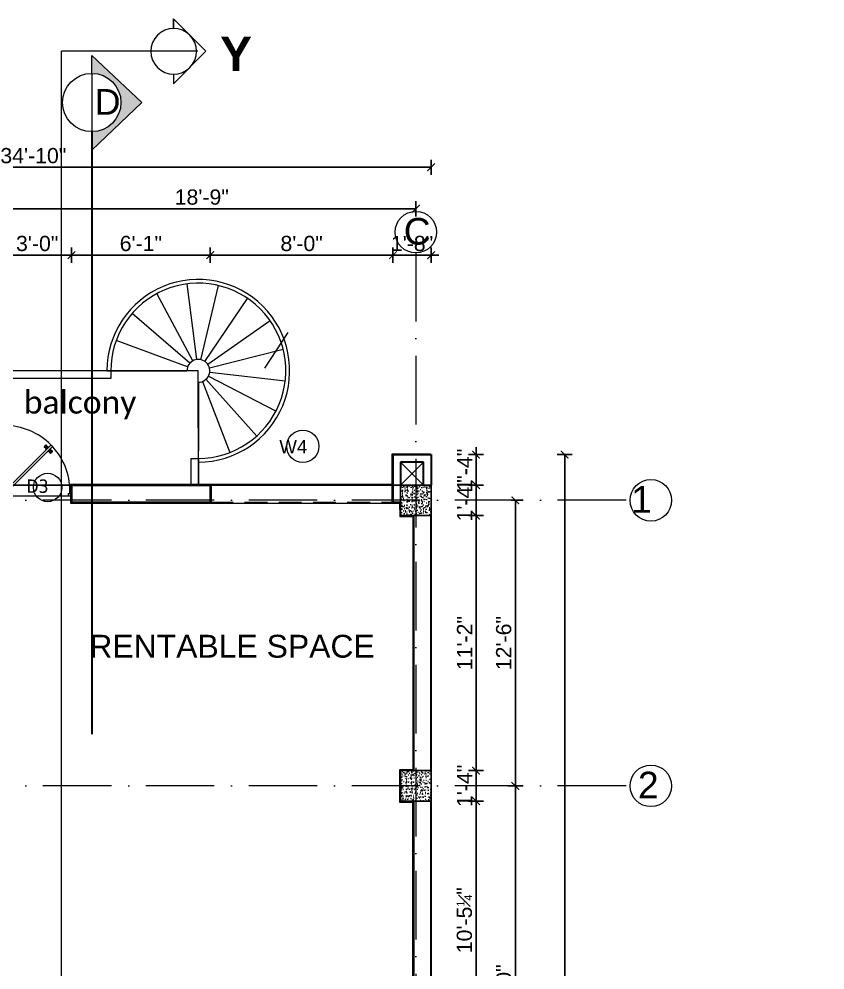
# Model space of a CAD drawing. Header units: inches. Extents: x 10755 to 33653, y -10992 to 10708.
# Drawn here: x 14021 to 14444.4, y 6971.1 to 7470.6 of the extents above; entities that cross this region are included whole.
import ezdxf

# ---------------------------------------------------------------- set-up
doc = ezdxf.new("R2010")
doc.units = ezdxf.units.IN
doc.header["$MEASUREMENT"] = 0
doc.linetypes.add('ACAD_ISO10W100', pattern=[18, 12, -3, 0, -3])
doc.linetypes.add('HIDDEN', pattern=[0.375, 0.25, -0.125])
for name, color, linetype, lineweight in [('A-ANNO-SYMB', 6, 'Continuous', 9), ('centerline', 9, 'ACAD_ISO10W100', 5), ('col', 1, 'Continuous', 30), ('dim', 6, 'Continuous', 13), ('dimension center - 8', 134, 'Continuous', 13), ('dimension element- 8', 5, 'Continuous', 13), ('dimension inter - 8', 6, 'Continuous', 13), ('dimension overall - 8', 185, 'Continuous', 13), ('Dimention', 4, 'Continuous', 15), ('DIMINSION', 5, 'Continuous', 15), ('hatch', 33, 'Continuous', 5), ('hatch 2', 8, 'Continuous', 13), ('hatch- rcc', 252, 'Continuous', 5), ('PLASTER', 50, 'Continuous', 9), ('PUERTAS', 7, 'Continuous', 0), ('railing', 33, 'Continuous', 15), ('rs', 102, 'Continuous', 15), ('Section line-1-8', 172, 'Continuous', 35), ('SECTION LINE1', 6, 'Continuous', 18), ('Section text-1-8', 6, 'Continuous', 18), ('sill line', 21, 'Continuous', 20), ('STAIRCASE', 143, 'Continuous', 15), ('title text 1', 113, 'Continuous', 25), ('wall', 1, 'Continuous', 35)]:
    doc.layers.add(name, color=color, linetype=linetype, lineweight=lineweight)
doc.layers.add('T-TEXT', color=230, linetype='Continuous')
doc.layers.get('dimension inter - 8').off()
doc.layers.get('DIMINSION').off()
doc.styles.add('arial', font='arial.ttf')
doc.styles.add('Prajwal', font='stylu.ttf', dxfattribs={"height": 9})
doc.styles.get("Standard").update_dxf_attribs({"font": 'arial.ttf'})
doc.styles.add('suren', font='times.ttf', dxfattribs={"height": 4})
doc.dimstyles.new('S8', dxfattribs={"dimscale": 8, "dimtxt": 1, "dimasz": 0.5, "dimexe": 0.5, "dimexo": 0.5, "dimgap": 0.25, "dimtad": 1, "dimzin": 3, "dimdsep": 46, "dimlunit": 4, "dimtxsty": 'Standard', "dimblk": 'ARCHTICK', "dimcen": 0, "dimclrd": 256, "dimclre": 256, "dimclrt": 6, "dimadec": 0, "dimazin": 0, "dimtfac": 0.5, "dimtix": 1, "dimtmove": 1, "dimatfit": 3, "dimfxl": 0.5, "dimfxlon": 1, "dimfrac": 1, "dimtolj": 1, "dimtzin": 0, "dimarcsym": 1})

# ---------------------------------------------------------------- blocks, each defined once
blk = doc.blocks.new('EWEWRTT')
at = {"layer": 'centerline', "ltscale": 3}
for p, q in [((176719.8, -3623.43), (176719.8, -4988.85)), ((176830.31, -3753.4), (176184.96, -3753.4)), ((176830.31, -3903.4), (176184.95, -3903.4))]:
    blk.add_line(p, q, dxfattribs=at)
at = {"layer": 'centerline', "linetype": 'Continuous'}
for centre in [(176719.8, -3612.52), (176843.28, -3753.4), (176843.28, -3903.4)]:
    blk.add_circle(centre, 10.91, dxfattribs=at)
at = {"layer": 'T-TEXT', "ltscale": 100, "char_height": 14, "width": 12.944, "style": 'suren'}
for s, insert, attachment_point in [('{\\fArial|b0|i0|c0|p34;C}', (176713.44, -3605.08), 1), ('{\\fArial|b0|i0|c0|p34;1}', (176843.84, -3745.96), 3), ('{\\fArial|b0|i0|c0|p34;2}', (176847.37, -3895.96), 3)]:
    blk.add_mtext(s, dxfattribs=dict(at, insert=insert, attachment_point=attachment_point))
blk = doc.blocks.new('Section - Section Head - Filled_1-22785-GROUND FLOOR PLAN')
at = {"layer": 'A-ANNO-SYMB'}
for p, q in [((-0.25, 0.354), (-0.604, 0)), ((-0.25, 0.354), (-0.427, 0.177)), ((-0.25, 0.354), (0.104, 0)), ((-0.604, 0), (-0.5, 0)), ((0, 0), (0.104, 0)), ((-0.5, 0), (-0.604, 0)), ((0, 0), (0.104, 0))]:
    blk.add_line(p, q, dxfattribs=at)
for start, end in [(360, 180), (180, 360)]:
    blk.add_arc((-0.25, 0), 0.25, start, end, dxfattribs=at)
blk = doc.blocks.new('WEQQWQW')
at = {"layer": 'SECTION LINE1', "linetype": 'Continuous', "ltscale": 30}
for p, q in [((177439.74, -3517.55), (177367.99, -3517.55)), ((177367.99, -4560.95), (177367.99, -3517.55)), ((177438.97, -3517.55), (177414.97, -3517.55))]:
    blk.add_line(p, q, dxfattribs=at)
at = {"layer": 'SECTION LINE1', "linetype": 'Continuous', "ltscale": 30, "xscale": 48, "yscale": 48, "zscale": -47.99999999999997, "rotation": 270}
blk.add_blockref('Section - Section Head - Filled_1-22785-GROUND FLOOR PLAN', (177426.97, -3529.55), dxfattribs=at)
at = {"layer": 'title text 1', "insert": (177468.13, -3509.85), "char_height": 18, "width": 3.410605131648481e-13, "attachment_point": 3, "style": 'Prajwal'}
blk.add_mtext('\\pi-24.83;{\\fArial|b1|i0|c0|p34;Y}', dxfattribs=at)
blk = doc.blocks.new('ETERWEWE')
at = {"layer": 'hatch- rcc', "linetype": 'Continuous', "ltscale": 30}
h = blk.add_hatch(dxfattribs=at)
h.set_pattern_fill('AR-CONC', color=256, scale=0.5, style=0)
h.set_pattern_definition([(50, (0, 0), (3.586300913, -0.313760675), [0.375, -4.125]), (355, (0, 0), (-0.69375667, 3.76096067), [0.3, -3.3]), (100.4514445, (0.299, -0.026), (2.89254423, 3.447199955), [0.31870096, -3.50571056]), (46.1842, (0, 1), (5.33620665, -0.8275964), [0.5625, -6.1875]), (96.6356355, (0.4447, 0.931), (4.67330973, 4.870593), [0.47805171, -5.2585688]), (351.184164, (0, 1), (4.67330973, 4.870593), [0.45, -4.95]), (21, (0.5, 0.75), (2.98453526, -2.013094453), [0.375, -4.125]), (326, (0.5, 0.75), (1.21657666, 3.625750225), [0.3, -3.3]), (71.4514447, (0.7487, 0.5822), (4.20111188, 1.612655764), [0.31870095, -3.50571056]), (37.5, (0, 0), (0.060799277, 1.664469269), [0, -3.26, 0, -3.35, 0, -3.3125]), (7.5, (0, 0), (1.315347687, 1.97205856), [0, -1.91, 0, -3.185, 0, -1.2625]), (327.5, (-1.115, 0), (2.669112181, -0.112774359), [0, -1.25, 0, -3.9, 0, -5.175]), (317.5, (-1.615, 0), (2.915930847, 0.50052491), [0, -1.625, 0, -2.59, 0, -3.675])])
h.paths.add_polyline_path([(159423.23, -3794.58), (159439.23, -3794.58), (159439.23, -3778.58), (159423.23, -3778.58)])
at = {"layer": 'col', "linetype": 'Continuous', "ltscale": 30}
blk.add_lwpolyline([(159423.23, -3794.58), (159423.23, -3778.58), (159439.23, -3778.58), (159439.23, -3794.58), (159423.23, -3794.58)], dxfattribs=at)
blk = doc.blocks.new('wewerrr')
at = {"layer": 'DIMINSION', "linetype": 'Continuous'}
for p in [(17288.57, 33.19), (17288.57, 33.19), (17288.57, -116.81), (17288.57, -116.81)]:
    blk.add_blockref('ETERWEWE', p, dxfattribs=at)
blk = doc.blocks.new('wwewrr')
at = {"layer": 'STAIRCASE'}
for p, q in [((177644.27, -3436.61), (177639.11, -3396.95)), ((177646.44, -3436.73), (177655.69, -3397.81)), ((177642.21, -3437.28), (177623.3, -3402.03)), ((177648.42, -3437.6), (177670.88, -3404.5)), ((177640.52, -3438.63), (177610.33, -3412.39)), ((177649.96, -3439.12), (177682.71, -3416.16)), ((177639.42, -3440.49), (177601.87, -3426.68)), ((177650.86, -3441.09), (177689.63, -3431.25)), ((177597.05, -3442.59), (177639.05, -3442.59)), ((177650.38, -3445.32), (177685.9, -3463.7)), ((177651.01, -3443.25), (177690.75, -3447.82)), ((177645.06, -3448.56), (177645.06, -3484.56)), ((177647.2, -3448.16), (177661.57, -3485.49)), ((177649.05, -3447.03), (177675.74, -3476.83))]:
    blk.add_line(p, q, dxfattribs=at)
for radius, end in [(48, 180.0438), (46, 180.0438), (6, 180.3064)]:
    blk.add_arc((177645.05, -3442.56), radius, 270.0188, end, dxfattribs=at)
blk = doc.blocks.new('2ft6in')
at = {"layer": 'PUERTAS', "color": 2}
for p, q in [((0.84, 2.1), (21.02, 22.28)), ((21.71, 21.6), (1.47, 1.37)), ((18.33, 21.76), (18.31, 21.77)), ((21.71, 21.6), (21.02, 22.28)), ((21.18, 18.9), (21.2, 18.89)), ((0, 2), (0, 0)), ((0.6, 2), (0, 2)), ((1.33, 0), (0, 0)), ((0.6, 1.26), (0.6, 2.04)), ((0.67, 1.26), (0.6, 1.26)), ((0.67, 1.26), (0.67, 2.01)), ((0.67, 1), (0.67, 1.26)), ((1.33, 1), (0.67, 1)), ((1.31, 1.53), (0.79, 2.06)), ((1.36, 1.58), (0.81, 2.12)), ((1.36, 1.58), (1.31, 1.53)), ((1.47, 1.37), (1.31, 1.53)), ((1.33, 0), (1.33, 1)), ((28.67, 0), (28.67, 1)), ((28.67, 1), (29.33, 1)), ((28.67, 0), (30, 0)), ((29.33, 1), (29.33, 2)), ((29.33, 2), (30, 2)), ((30, 0), (30, 2))]:
    blk.add_line(p, q, dxfattribs=at)
at = {"layer": 'PUERTAS', "color": 8}
for p, q in [((18.81, 20.78), (18.04, 21.4)), ((18.86, 20.83), (18.08, 21.46)), ((18.95, 20.92), (18.2, 21.58)), ((18.44, 21.9), (18.31, 21.77)), ((19.07, 21.03), (18.34, 21.72)), ((18.44, 21.9), (18.56, 22.02)), ((18.58, 22.01), (18.56, 22.02)), ((19.3, 21.26), (18.61, 22)), ((19.42, 21.38), (18.75, 22.14)), ((19.51, 21.48), (18.88, 22.26)), ((19.55, 21.53), (18.93, 22.3)), ((19.13, 20.8), (19.03, 20.9)), ((19.15, 20.82), (19.05, 20.92)), ((19.19, 20.87), (19.1, 20.96)), ((19.25, 20.93), (19.16, 21.02)), ((19.28, 20.63), (19.32, 20.83)), ((19.4, 21.08), (19.31, 21.17)), ((19.47, 21.15), (19.38, 21.24)), ((19.43, 20.78), (19.4, 20.9)), ((19.51, 21.19), (19.42, 21.28)), ((19.55, 20.91), (19.43, 20.94)), ((19.53, 21.21), (19.44, 21.3)), ((19.7, 21.06), (19.51, 21.01)), ((19.89, 21.24), (19.58, 21.08)), ((20.07, 21.42), (19.64, 21.15)), ((18.91, 20.27), (19.19, 20.69)), ((19.09, 20.44), (19.25, 20.76)), ((19.69, 19.49), (20.12, 19.76)), ((19.87, 19.67), (20.18, 19.83)), ((20.06, 19.85), (20.25, 19.9)), ((20.21, 20), (20.33, 19.97)), ((20.21, 19.38), (20.83, 18.61)), ((20.23, 19.7), (20.32, 19.61)), ((20.25, 19.72), (20.34, 19.63)), ((20.25, 19.43), (20.88, 18.65)), ((20.29, 19.76), (20.38, 19.67)), ((20.33, 20.13), (20.36, 20.01)), ((20.34, 19.53), (21, 18.77)), ((20.36, 19.83), (20.45, 19.74)), ((20.48, 20.28), (20.44, 20.08)), ((20.46, 19.64), (21.14, 18.91)), ((20.5, 19.98), (20.6, 19.89)), ((20.67, 20.47), (20.51, 20.15)), ((20.85, 20.64), (20.57, 20.22)), ((20.57, 20.04), (20.66, 19.95)), ((20.61, 20.09), (20.7, 19.99)), ((20.63, 20.11), (20.72, 20.01)), ((20.69, 19.87), (21.42, 19.19)), ((20.81, 19.99), (21.56, 19.33)), ((20.9, 20.08), (21.68, 19.45)), ((20.95, 20.13), (21.72, 19.51)), ((21.32, 19.01), (21.2, 18.89)), ((21.32, 19.01), (21.44, 19.14)), ((21.43, 19.15), (21.44, 19.14)), ((0, 0), (30, 0))]:
    blk.add_line(p, q, dxfattribs=at)
at = {"layer": 'PUERTAS', "color": 1}
for p, q in [((18.06, 21.44), (18.48, 21.86)), ((18.74, 20.79), (18.06, 21.34)), ((18.08, 21.51), (18.45, 21.88)), ((18.11, 21.49), (18.08, 21.51)), ((18.82, 22.25), (18.45, 21.88)), ((18.9, 22.28), (18.48, 21.86)), ((18.84, 22.23), (18.82, 22.25)), ((18.83, 20.8), (19.18, 21.15)), ((18.92, 20.89), (18.93, 20.88)), ((19.54, 21.59), (18.99, 22.27)), ((19.02, 20.88), (19.24, 21.1)), ((19.12, 20.8), (19.03, 20.89)), ((19.11, 20.79), (19.33, 21.01)), ((19.54, 21.5), (19.18, 21.15)), ((19.45, 21.31), (19.24, 21.1)), ((19.55, 21.22), (19.33, 21.01)), ((19.45, 21.41), (19.45, 21.41)), ((19.54, 21.22), (19.45, 21.31)), ((19.64, 21.23), (19.64, 21.23)), ((19.74, 21.24), (19.73, 21.23)), ((20.12, 21.49), (19.74, 21.24)), ((20.22, 21.48), (20.22, 21.49)), ((18.84, 20.21), (19.1, 20.6)), ((18.85, 20.11), (18.84, 20.12)), ((19.1, 20.7), (19.11, 20.69)), ((19.1, 20.6), (19.1, 20.6)), ((19.53, 19.43), (19.54, 19.42)), ((19.64, 19.42), (20.02, 19.67)), ((20.02, 19.67), (20.03, 19.68)), ((20.12, 19.68), (20.12, 19.68)), ((20.21, 19.69), (20.43, 19.9)), ((20.22, 19.41), (20.57, 19.76)), ((20.22, 19.69), (20.31, 19.6)), ((20.22, 19.32), (20.76, 18.64)), ((20.31, 19.6), (20.52, 19.81)), ((20.31, 19.5), (20.31, 19.5)), ((20.65, 20.12), (20.43, 19.9)), ((20.74, 20.03), (20.52, 19.81)), ((20.93, 20.11), (20.57, 19.76)), ((20.64, 20.11), (20.73, 20.02)), ((20.66, 20.31), (20.65, 20.31)), ((20.65, 20.21), (20.65, 20.22)), ((20.91, 20.7), (20.66, 20.31)), ((20.84, 20.02), (20.83, 20.03)), ((20.86, 18.63), (21.28, 19.05)), ((20.91, 20.8), (20.91, 20.79)), ((20.91, 18.68), (20.94, 18.66)), ((20.94, 18.66), (21.31, 19.03)), ((21.02, 20.12), (21.7, 19.57)), ((21.7, 19.47), (21.28, 19.05)), ((21.67, 19.4), (21.31, 19.03)), ((21.65, 19.42), (21.67, 19.4))]:
    blk.add_line(p, q, dxfattribs=at)
at = {"layer": 'PUERTAS', "color": 2}
for radius in [0.129, 0.0627]:
    blk.add_circle((0.68, 2.14), radius, dxfattribs=at)
at = {"layer": 'PUERTAS', "color": 8}
blk.add_arc((0.68, 2.14), 28.65, 359.7285, 90.0333, dxfattribs=at)
at = {"layer": 'PUERTAS', "color": 1}
for centre, start, end in [((18.94, 22.23), 38.9236, 135), ((18.97, 20.93), 225, 315), ((19.4, 21.36), 315, 45), ((19.49, 21.55), 315, 38.9236), ((19.6, 21.18), 50.2572, 135), ((19.68, 21.28), 230.2572, 315), ((20.17, 21.44), 45, 135), ((18.78, 20.84), 231.0764, 315), ((18.89, 20.16), 135, 225), ((19.16, 20.74), 135, 219.7428), ((19.06, 20.65), 315, 39.7428), ((19.59, 19.47), 225, 315), ((20.07, 19.63), 50.2572, 135), ((20.16, 19.73), 230.2572, 315), ((20.27, 19.36), 135, 218.9236), ((20.35, 19.55), 135, 225), ((20.7, 20.26), 135, 219.7428), ((20.6, 20.17), 315, 39.7428), ((20.78, 19.98), 45, 135), ((20.82, 18.68), 218.9236, 315), ((20.87, 20.75), 315, 45), ((20.98, 20.07), 51.0764, 135), ((21.65, 19.52), 315, 51.0764)]:
    blk.add_arc(centre, 0.0667, start, end, dxfattribs=at)
blk = doc.blocks.new('2')
at = {"layer": 'PLASTER'}
for p, q in [((14216.96, 7216.32), (14216.96, 7242.32)), ((14216.96, 7242.32), (14237.09, 7242.32)), ((14237.09, 7241.82), (14237.09, 7242.32)), ((14048.02, 7226.32), (14121.96, 7226.32)), ((14048.02, 7226.32), (14048.02, 7216.32)), ((14121.96, 7226.32), (14121.96, 7216.32)), ((14048.02, 7216.32), (14121.96, 7216.32)), ((14227.88, 6935.17), (14227.97, 7059.31))]:
    blk.add_line(p, q, dxfattribs=at)
blk.add_lwpolyline([(14216.96, 7216.32), (14220.96, 7216.32), (14220.97, 7209.32), (14227.94, 7209.32), (14227.96, 7076.32), (14220.96, 7076.32), (14220.96, 7059.32), (14227.97, 7059.31)], dxfattribs=at)
blk = doc.blocks.new('_ArchTick')
at = {"color": 0, "const_width": 0.15}
blk.add_lwpolyline([(-0.5, -0.5), (0.5, 0.5)], dxfattribs=at)
blk = doc.blocks.new('*D661')
at = {"layer": 'Defpoints', "color": 0, "transparency": 16777216}
for p in [(14237.47, 7241.82), (14237.47, 7225.82), (14261.08, 7225.82)]:
    blk.add_point(p, dxfattribs=at)
at = {"layer": 'dimension element- 8', "lineweight": -2, "transparency": 16777216}
for p, q in [((14261.08, 7241.82), (14261.08, 7245.82)), ((14257.08, 7241.82), (14265.08, 7241.82)), ((14261.08, 7241.82), (14261.08, 7225.82)), ((14257.08, 7225.82), (14265.08, 7225.82)), ((14261.08, 7225.82), (14261.08, 7221.82))]:
    blk.add_line(p, q, dxfattribs=at)
at = {"layer": 'dimension element- 8', "lineweight": -2, "transparency": 16777216, "xscale": 4, "yscale": 4, "zscale": 4}
for p, rotation in [((14261.08, 7241.82), 270), ((14261.08, 7225.82), 90)]:
    blk.add_blockref('_ArchTick', p, dxfattribs=dict(at, rotation=rotation))
at = {"layer": 'dimension element- 8', "color": 6, "transparency": 16777216, "insert": (14255.07, 7233.82), "char_height": 8, "attachment_point": 5, "rotation": 90}
blk.add_mtext('\\A1;1\'-4"', dxfattribs=at)
blk = doc.blocks.new('*D663')
at = {"layer": 'Defpoints', "color": 0, "transparency": 16777216}
for p in [(14237.47, 7225.82), (14237.44, 7209.82), (14261.08, 7209.82)]:
    blk.add_point(p, dxfattribs=at)
at = {"layer": 'dimension element- 8', "lineweight": -2, "transparency": 16777216}
for p, q in [((14261.08, 7225.82), (14261.08, 7229.82)), ((14257.08, 7225.82), (14265.08, 7225.82)), ((14261.08, 7225.82), (14261.08, 7209.82)), ((14257.08, 7209.82), (14265.08, 7209.82)), ((14261.08, 7209.82), (14261.08, 7205.82))]:
    blk.add_line(p, q, dxfattribs=at)
at = {"layer": 'dimension element- 8', "lineweight": -2, "transparency": 16777216, "xscale": 4, "yscale": 4, "zscale": 4}
for p, rotation in [((14261.08, 7225.82), 270), ((14261.08, 7209.82), 90)]:
    blk.add_blockref('_ArchTick', p, dxfattribs=dict(at, rotation=rotation))
at = {"layer": 'dimension element- 8', "color": 6, "transparency": 16777216, "insert": (14255.07, 7217.82), "char_height": 8, "attachment_point": 5, "rotation": 90}
blk.add_mtext('\\A1;1\'-4"', dxfattribs=at)
blk = doc.blocks.new('*D664')
at = {"layer": 'Defpoints', "color": 0, "transparency": 16777216}
for p in [(14237.44, 7209.82), (14237.46, 7075.82), (14261.08, 7075.82)]:
    blk.add_point(p, dxfattribs=at)
at = {"layer": 'dimension element- 8', "lineweight": -2, "transparency": 16777216}
for p, q in [((14257.08, 7209.82), (14265.08, 7209.82)), ((14261.08, 7209.82), (14261.08, 7075.82)), ((14257.08, 7075.82), (14265.08, 7075.82))]:
    blk.add_line(p, q, dxfattribs=at)
at = {"layer": 'dimension element- 8', "lineweight": -2, "transparency": 16777216, "xscale": 4, "yscale": 4, "zscale": 4}
for p, rotation in [((14261.08, 7209.82), 90), ((14261.08, 7075.82), 270)]:
    blk.add_blockref('_ArchTick', p, dxfattribs=dict(at, rotation=rotation))
at = {"layer": 'dimension element- 8', "color": 6, "transparency": 16777216, "insert": (14255.07, 7142.82), "char_height": 8, "attachment_point": 5, "rotation": 90}
blk.add_mtext('\\A1;11\'-2"', dxfattribs=at)
blk = doc.blocks.new('*D665')
at = {"layer": 'Defpoints', "color": 0, "transparency": 16777216}
for p in [(14237.46, 7075.82), (14237.46, 7059.82), (14261.08, 7059.82)]:
    blk.add_point(p, dxfattribs=at)
at = {"layer": 'dimension element- 8', "lineweight": -2, "transparency": 16777216}
for p, q in [((14261.08, 7075.82), (14261.08, 7079.82)), ((14257.08, 7075.82), (14265.08, 7075.82)), ((14261.08, 7075.82), (14261.08, 7059.82)), ((14257.08, 7059.82), (14265.08, 7059.82)), ((14261.08, 7059.82), (14261.08, 7055.82))]:
    blk.add_line(p, q, dxfattribs=at)
at = {"layer": 'dimension element- 8', "lineweight": -2, "transparency": 16777216, "xscale": 4, "yscale": 4, "zscale": 4}
for p, rotation in [((14261.08, 7075.82), 270), ((14261.08, 7059.82), 90)]:
    blk.add_blockref('_ArchTick', p, dxfattribs=dict(at, rotation=rotation))
at = {"layer": 'dimension element- 8', "color": 6, "transparency": 16777216, "insert": (14255.07, 7067.82), "char_height": 8, "attachment_point": 5, "rotation": 90}
blk.add_mtext('\\A1;1\'-4"', dxfattribs=at)
blk = doc.blocks.new('*D666')
at = {"layer": 'Defpoints', "color": 0, "transparency": 16777216}
for p in [(14237.46, 7059.82), (14237.38, 6934.67), (14261.08, 6934.67)]:
    blk.add_point(p, dxfattribs=at)
at = {"layer": 'dimension element- 8', "lineweight": -2, "transparency": 16777216}
for p, q in [((14257.08, 7059.82), (14265.08, 7059.82)), ((14261.08, 7059.82), (14261.08, 6934.67)), ((14257.08, 6934.67), (14265.08, 6934.67))]:
    blk.add_line(p, q, dxfattribs=at)
at = {"layer": 'dimension element- 8', "lineweight": -2, "transparency": 16777216, "xscale": 4, "yscale": 4, "zscale": 4}
for p, rotation in [((14261.08, 7059.82), 90), ((14261.08, 6934.67), 270)]:
    blk.add_blockref('_ArchTick', p, dxfattribs=dict(at, rotation=rotation))
at = {"layer": 'dimension element- 8', "color": 6, "transparency": 16777216, "insert": (14255, 6997.24), "char_height": 8, "attachment_point": 5, "rotation": 90}
blk.add_mtext('\\A1;10\'-5{\\H0.500000x;\\S1#4;}"', dxfattribs=at)
blk = doc.blocks.new('*D870')
at = {"layer": 'Defpoints', "color": 0, "transparency": 16777216}
for p in [(14048.52, 7346.6), (14012.52, 7225.82), (14048.52, 7225.82)]:
    blk.add_point(p, dxfattribs=at)
at = {"layer": 'dimension element- 8', "lineweight": -2, "transparency": 16777216}
for p, q in [((14012.52, 7342.6), (14012.52, 7350.6)), ((14048.52, 7342.6), (14048.52, 7350.6)), ((14012.52, 7346.6), (14048.52, 7346.6))]:
    blk.add_line(p, q, dxfattribs=at)
at = {"layer": 'dimension element- 8', "lineweight": -2, "transparency": 16777216, "xscale": 4, "yscale": 4, "zscale": 4, "rotation": 180}
blk.add_blockref('_ArchTick', (14012.52, 7346.6), dxfattribs=at)
at = {"layer": 'dimension element- 8', "lineweight": -2, "transparency": 16777216, "xscale": 4, "yscale": 4, "zscale": 4}
blk.add_blockref('_ArchTick', (14048.52, 7346.6), dxfattribs=at)
at = {"layer": 'dimension element- 8', "color": 6, "transparency": 16777216, "insert": (14030.52, 7352.69), "char_height": 8, "attachment_point": 5}
blk.add_mtext('\\A1;3\'-0"', dxfattribs=at)
blk = doc.blocks.new('*D871')
at = {"layer": 'Defpoints', "color": 0, "transparency": 16777216}
for p in [(14121.46, 7346.6), (14048.52, 7225.82), (14121.46, 7225.82)]:
    blk.add_point(p, dxfattribs=at)
at = {"layer": 'dimension element- 8', "lineweight": -2, "transparency": 16777216}
for p, q in [((14048.52, 7342.6), (14048.52, 7350.6)), ((14121.46, 7342.6), (14121.46, 7350.6)), ((14048.52, 7346.6), (14121.46, 7346.6))]:
    blk.add_line(p, q, dxfattribs=at)
at = {"layer": 'dimension element- 8', "lineweight": -2, "transparency": 16777216, "xscale": 4, "yscale": 4, "zscale": 4, "rotation": 180}
blk.add_blockref('_ArchTick', (14048.52, 7346.6), dxfattribs=at)
at = {"layer": 'dimension element- 8', "lineweight": -2, "transparency": 16777216, "xscale": 4, "yscale": 4, "zscale": 4}
blk.add_blockref('_ArchTick', (14121.46, 7346.6), dxfattribs=at)
at = {"layer": 'dimension element- 8', "color": 6, "transparency": 16777216, "insert": (14084.99, 7352.69), "char_height": 8, "attachment_point": 5}
blk.add_mtext('\\A1;6\'-1"', dxfattribs=at)
blk = doc.blocks.new('*D872')
at = {"layer": 'Defpoints', "color": 0, "transparency": 16777216}
for p in [(14217.46, 7346.6), (14217.46, 7241.82), (14121.46, 7225.82)]:
    blk.add_point(p, dxfattribs=at)
at = {"layer": 'dimension element- 8', "lineweight": -2, "transparency": 16777216}
for p, q in [((14121.46, 7342.6), (14121.46, 7350.6)), ((14217.46, 7342.6), (14217.46, 7350.6)), ((14121.46, 7346.6), (14217.46, 7346.6))]:
    blk.add_line(p, q, dxfattribs=at)
at = {"layer": 'dimension element- 8', "lineweight": -2, "transparency": 16777216, "xscale": 4, "yscale": 4, "zscale": 4, "rotation": 180}
blk.add_blockref('_ArchTick', (14121.46, 7346.6), dxfattribs=at)
at = {"layer": 'dimension element- 8', "lineweight": -2, "transparency": 16777216, "xscale": 4, "yscale": 4, "zscale": 4}
blk.add_blockref('_ArchTick', (14217.46, 7346.6), dxfattribs=at)
at = {"layer": 'dimension element- 8', "color": 6, "transparency": 16777216, "insert": (14169.46, 7352.69), "char_height": 8, "attachment_point": 5}
blk.add_mtext('\\A1;8\'-0"', dxfattribs=at)
blk = doc.blocks.new('*D873')
at = {"layer": 'Defpoints', "color": 0, "transparency": 16777216}
for p in [(14237.47, 7346.6), (14217.46, 7241.82), (14237.47, 7241.82)]:
    blk.add_point(p, dxfattribs=at)
at = {"layer": 'dimension element- 8', "lineweight": -2, "transparency": 16777216}
for p, q in [((14217.46, 7342.6), (14217.46, 7350.6)), ((14237.47, 7342.6), (14237.47, 7350.6)), ((14217.46, 7346.6), (14213.46, 7346.6)), ((14217.46, 7346.6), (14237.47, 7346.6)), ((14237.47, 7346.6), (14241.47, 7346.6))]:
    blk.add_line(p, q, dxfattribs=at)
at = {"layer": 'dimension element- 8', "lineweight": -2, "transparency": 16777216, "xscale": 4, "yscale": 4, "zscale": 4}
blk.add_blockref('_ArchTick', (14217.46, 7346.6), dxfattribs=at)
at = {"layer": 'dimension element- 8', "lineweight": -2, "transparency": 16777216, "xscale": 4, "yscale": 4, "zscale": 4, "rotation": 180}
blk.add_blockref('_ArchTick', (14237.47, 7346.6), dxfattribs=at)
at = {"layer": 'dimension element- 8', "color": 6, "transparency": 16777216, "insert": (14227.47, 7352.69), "char_height": 8, "attachment_point": 5}
blk.add_mtext('\\A1;1\'-8"', dxfattribs=at)
blk = doc.blocks.new('*D1390')
at = {"layer": 'Defpoints', "color": 0, "transparency": 16777216}
for p in [(14275.51, 7217.82), (14275.51, 7067.82), (14281.74, 7067.82)]:
    blk.add_point(p, dxfattribs=at)
at = {"layer": 'dimension center - 8', "lineweight": -2, "transparency": 16777216}
for p, q in [((14279.51, 7217.82), (14285.74, 7217.82)), ((14281.74, 7217.82), (14281.74, 7067.82)), ((14279.51, 7067.82), (14285.74, 7067.82))]:
    blk.add_line(p, q, dxfattribs=at)
at = {"layer": 'dimension center - 8', "lineweight": -2, "transparency": 16777216, "xscale": 4, "yscale": 4, "zscale": 4}
for p, rotation in [((14281.74, 7217.82), 90), ((14281.74, 7067.82), 270)]:
    blk.add_blockref('_ArchTick', p, dxfattribs=dict(at, rotation=rotation))
at = {"layer": 'dimension center - 8', "color": 6, "transparency": 16777216, "insert": (14275.65, 7142.82), "char_height": 8, "attachment_point": 5, "rotation": 90}
blk.add_mtext('\\A1;12\'-6"', dxfattribs=at)
blk = doc.blocks.new('*D1391')
at = {"layer": 'Defpoints', "color": 0, "transparency": 16777216}
for p in [(14240.43, 7067.82), (14240.43, 6851.82), (14281.74, 6851.82)]:
    blk.add_point(p, dxfattribs=at)
at = {"layer": 'dimension center - 8', "lineweight": -2, "transparency": 16777216}
for p, q in [((14277.74, 7067.82), (14285.74, 7067.82)), ((14281.74, 7067.82), (14281.74, 6851.82)), ((14277.74, 6851.82), (14285.74, 6851.82))]:
    blk.add_line(p, q, dxfattribs=at)
at = {"layer": 'dimension center - 8', "lineweight": -2, "transparency": 16777216, "xscale": 4, "yscale": 4, "zscale": 4}
for p, rotation in [((14281.74, 7067.82), 90), ((14281.74, 6851.82), 270)]:
    blk.add_blockref('_ArchTick', p, dxfattribs=dict(at, rotation=rotation))
at = {"layer": 'dimension center - 8', "color": 6, "transparency": 16777216, "insert": (14275.65, 6959.82), "char_height": 8, "attachment_point": 5, "rotation": 90}
blk.add_mtext('\\A1;18\'-0"', dxfattribs=at)
blk = doc.blocks.new('*D1395')
at = {"layer": 'Defpoints', "color": 0, "transparency": 16777216}
for p in [(14237.47, 7241.82), (14307.67, 7241.82), (14237.46, 6095.11)]:
    blk.add_point(p, dxfattribs=at)
at = {"layer": 'dimension overall - 8', "lineweight": -2, "transparency": 16777216}
for p, q in [((14303.67, 7241.82), (14311.67, 7241.82)), ((14307.67, 6095.11), (14307.67, 7241.82)), ((14303.67, 6095.11), (14311.67, 6095.11))]:
    blk.add_line(p, q, dxfattribs=at)
at = {"layer": 'dimension overall - 8', "lineweight": -2, "transparency": 16777216, "xscale": 4, "yscale": 4, "zscale": 4}
for p, rotation in [((14307.67, 7241.82), 90), ((14307.67, 6095.11), 270)]:
    blk.add_blockref('_ArchTick', p, dxfattribs=dict(at, rotation=rotation))
at = {"layer": 'dimension overall - 8', "color": 6, "transparency": 16777216, "insert": (14301.56, 6668.46), "char_height": 8, "attachment_point": 5, "rotation": 90}
blk.add_mtext('\\A1;95\'-6{\\H0.500000x;\\S3#4;}"', dxfattribs=at)
blk = doc.blocks.new('*D1421')
at = {"layer": 'Defpoints', "color": 0, "transparency": 16777216}
for p in [(14004.52, 7370.98), (14004.52, 7314.36), (14229.47, 7314.36)]:
    blk.add_point(p, dxfattribs=at)
at = {"layer": 'dimension center - 8', "lineweight": -2, "transparency": 16777216}
for p, q in [((14004.52, 7366.98), (14004.52, 7374.98)), ((14229.47, 7366.98), (14229.47, 7374.98)), ((14229.47, 7370.98), (14004.52, 7370.98))]:
    blk.add_line(p, q, dxfattribs=at)
at = {"layer": 'dimension center - 8', "lineweight": -2, "transparency": 16777216, "xscale": 4, "yscale": 4, "zscale": 4, "rotation": 180}
blk.add_blockref('_ArchTick', (14004.52, 7370.98), dxfattribs=at)
at = {"layer": 'dimension center - 8', "lineweight": -2, "transparency": 16777216, "xscale": 4, "yscale": 4, "zscale": 4}
blk.add_blockref('_ArchTick', (14229.47, 7370.98), dxfattribs=at)
at = {"layer": 'dimension center - 8', "color": 6, "transparency": 16777216, "insert": (14116.99, 7377.06), "char_height": 8, "attachment_point": 5}
blk.add_mtext('\\A1;18\'-9"', dxfattribs=at)
blk = doc.blocks.new('*D1423')
at = {"layer": 'Defpoints', "color": 0, "transparency": 16777216}
for p in [(14237.47, 7392.75), (13819.52, 7239.51), (14237.47, 7235.51)]:
    blk.add_point(p, dxfattribs=at)
at = {"layer": 'dimension overall - 8', "lineweight": -2, "transparency": 16777216}
for p, q in [((13819.52, 7388.75), (13819.52, 7396.75)), ((14237.47, 7388.75), (14237.47, 7396.75)), ((13819.52, 7392.75), (14237.47, 7392.75))]:
    blk.add_line(p, q, dxfattribs=at)
at = {"layer": 'dimension overall - 8', "lineweight": -2, "transparency": 16777216, "xscale": 4, "yscale": 4, "zscale": 4, "rotation": 180}
blk.add_blockref('_ArchTick', (13819.52, 7392.75), dxfattribs=at)
at = {"layer": 'dimension overall - 8', "lineweight": -2, "transparency": 16777216, "xscale": 4, "yscale": 4, "zscale": 4}
blk.add_blockref('_ArchTick', (14237.47, 7392.75), dxfattribs=at)
at = {"layer": 'dimension overall - 8', "color": 6, "transparency": 16777216, "insert": (14028.49, 7398.83), "char_height": 8, "attachment_point": 5}
blk.add_mtext('\\A1;34\'-10"', dxfattribs=at)
blk = doc.blocks.new('s22')
at = {"layer": 'Section text-1-8'}
blk.add_hatch(color=256, dxfattribs=at).paths.add_polyline_path([(14059.21, 7401.83), (14059.21, 7411.47, 0.414214), (14074.52, 7426.78, 0.414214), (14059.21, 7442.1), (14059.21, 7451.39), (14085.42, 7426.87)])
at = {"layer": 'Section line-1-8', "linetype": 'Continuous'}
blk.add_line((14059.21, 7411.47), (14059.21, 7094.95), dxfattribs=at)
at = {"layer": 'Section text-1-8'}
blk.add_line((14059.21, 7441.75), (14059.21, 7411.13), dxfattribs=at)
blk.add_lwpolyline([(14059.21, 7442.1), (14059.21, 7451.39), (14085.42, 7426.87), (14059.21, 7401.83), (14059.21, 7411.47)], dxfattribs=at)
blk.add_circle((14059.21, 7426.78), 15.31, dxfattribs=at)
at = {"layer": 'Section text-1-8', "insert": (14060.7, 7433.87), "char_height": 13.5, "attachment_point": 1, "style": 'arial'}
blk.add_mtext('D', dxfattribs=at)
blk = doc.blocks.new('*D3627')
at = {"layer": 'Defpoints', "color": 0, "transparency": 16777216}
for p in [(31969.25, 7241.82), (11281.95, 6632.82), (31991.14, 6632.82)]:
    blk.add_point(p, dxfattribs=at)
at = {"layer": 'dim', "lineweight": -2, "transparency": 16777216}
for p, q in [((31987.14, 7241.82), (31995.14, 7241.82)), ((31991.14, 7241.82), (31991.14, 6632.82)), ((31987.14, 6632.82), (31995.14, 6632.82))]:
    blk.add_line(p, q, dxfattribs=at)
at = {"layer": 'dim', "lineweight": -2, "transparency": 16777216, "xscale": 4, "yscale": 4, "zscale": 4}
for p, rotation in [((31991.14, 7241.82), 90), ((31991.14, 6632.82), 270)]:
    blk.add_blockref('_ArchTick', p, dxfattribs=dict(at, rotation=rotation))
at = {"layer": 'dim', "color": 6, "transparency": 16777216, "insert": (31985.05, 6937.32), "char_height": 8, "attachment_point": 5, "rotation": 90}
blk.add_mtext('\\A1;50\'-9"', dxfattribs=at)

msp = doc.modelspace()

# ---------------------------------------------------------------- linework, layer by layer
at = {"layer": 'Defpoints'}
msp.add_lwpolyline([(13819.518, 7285.819), (14010.517, 7285.819), (14010.517, 7225.819), (14237.467, 7225.819), (14237.467, 7225.819), (14237.467, 6130.819), (13819.518, 6130.819), (13819.518, 7285.819)], dxfattribs=at)
at = {"layer": 'Dimention'}
msp.add_lwpolyline([(14115.187, 7225.819), (14115.173, 7285.819), (14010.517, 7285.819)], dxfattribs=at)
at = {"layer": 'hatch', "linetype": 'Continuous', "ltscale": 30}
msp.add_line((14150.161, 7287.292), (14162.364, 7305.929), dxfattribs=at)
at = {"layer": 'hatch 2', "linetype": 'Continuous', "ltscale": 30}
for p, q in [((14221.465, 7225.819), (14233.467, 7237.819)), ((14233.467, 7225.819), (14221.465, 7237.819))]:
    msp.add_line(p, q, dxfattribs=at)
at = {"layer": 'hatch 2', "ltscale": 30}
for centre, radius in [((14170.096, 7246.18), 8.47), ((14035.999, 7224.549), 7.47)]:
    msp.add_circle(centre, radius, dxfattribs=at)
at = {"layer": 'railing', "linetype": 'Continuous', "ltscale": 30}
for p, q in [((14090.815, 7285.819), (14010.517, 7285.819)), ((14069.173, 7285.819), (14069.173, 7281.823)), ((14069.173, 7281.823), (14010.517, 7281.819)), ((14111.189, 7239.846), (14111.187, 7225.819)), ((14111.189, 7239.846), (14115.189, 7239.846)), ((14115.189, 7239.846), (14115.187, 7225.819))]:
    msp.add_line(p, q, dxfattribs=at)
at = {"layer": 'rs', "linetype": 'HIDDEN', "ltscale": 48}
for p, q in [((14121.465, 7225.819), (14217.465, 7225.819)), ((14121.465, 7216.819), (14217.465, 7216.819))]:
    msp.add_line(p, q, dxfattribs=at)
at = {"layer": 'sill line', "linetype": 'Continuous', "ltscale": 30}
for p, q in [((14121.465, 7226.319), (14217.465, 7226.319)), ((14121.465, 7216.319), (14217.465, 7216.319))]:
    msp.add_line(p, q, dxfattribs=at)
at = {"layer": 'wall', "linetype": 'Continuous', "ltscale": 30}
for p, q in [((14217.465, 7216.819), (14217.465, 7241.819)), ((14217.465, 7241.819), (14237.467, 7241.819)), ((14237.467, 7241.819), (14237.467, 7225.819)), ((14233.467, 7237.819), (14221.465, 7237.819)), ((14221.465, 7237.819), (14221.465, 7225.819)), ((14233.467, 7225.819), (14233.467, 7237.819)), ((14048.517, 7225.819), (14121.465, 7225.819)), ((14048.517, 7225.819), (14048.517, 7216.819)), ((14121.465, 7225.819), (14121.465, 7216.819)), ((14048.517, 7216.819), (14121.465, 7216.819)), ((14217.465, 7216.819), (14221.465, 7216.819)), ((14228.46, 7075.819), (14228.444, 7210.109)), ((14228.46, 7075.819), (14228.444, 7210.109)), ((14237.46, 7075.819), (14237.444, 7210.11)), ((14237.46, 7075.819), (14237.444, 7210.11)), ((14227.971, 7059.814), (14227.971, 7059.819)), ((14228.377, 6934.671), (14228.471, 7059.819)), ((14237.42, 7059.819), (14237.377, 6934.671))]:
    msp.add_line(p, q, dxfattribs=at)

# ---------------------------------------------------------------- block references
at = {"color": 3, "extrusion": (0, 0, -1), "xscale": -1.200000000011642, "yscale": 1.200000000000728, "zscale": -1.200000000011642}
msp.add_blockref('2ft6in', (-14012.517, 7220.119), dxfattribs=at)
at = {"layer": 'dimension center - 8'}
msp.add_blockref('s22', (-0.004, 0), dxfattribs=at)
at = {"layer": 'dimension inter - 8'}
msp.add_blockref('2', (0, 0), dxfattribs=at)
at = {"layer": 'STAIRCASE', "linetype": 'Continuous'}
msp.add_blockref('wwewrr', (-163529.874, 10728.416), dxfattribs=at)
at = {"layer": 'wall', "linetype": 'Continuous'}
for name, p in [('WEQQWQW', (-163324.754, 10971.215)), ('wewerrr', (-162490.331, 10971.215))]:
    msp.add_blockref(name, p, dxfattribs=at)
at = {"layer": 'wall', "linetype": 'Continuous', "ltscale": 30}
msp.add_blockref('EWEWRTT', (-162490.331, 10971.215), dxfattribs=at)

# ---------------------------------------------------------------- texts
at = {"layer": 'title text 1', "style": 'Prajwal'}
for s, insert, char_height, width, attachment_point, rotation in [('{\\fCalibri|b0|i0|c0|p34;balcony}', (14082.625, 7275.339), 12, 322.36104, 3, 359.97398), ('\\pi-5.632;{\\fArial|b0|i0|c0|p34;W4}', (14163.379, 7249.489), 7, 6.48014975013211e-13, 1, 359.95632), ('\\pi-5.632;{\\fTahoma|b0|i0|c0|p34;D3}', (14030.494, 7228.765), 7, 6.48014975013211e-13, 1, 359.95632)]:
    msp.add_mtext(s, dxfattribs=dict(at, insert=insert, char_height=char_height, width=width, attachment_point=attachment_point, rotation=rotation))
at = {"layer": 'title text 1', "insert": (14057.918, 7147.166), "char_height": 12, "width": 241.00666, "attachment_point": 1, "style": 'Prajwal'}
msp.add_mtext('{\\fSansSerif|b0|i0|c2|p2;RENTABLE SPACE}', dxfattribs=at)

# ---------------------------------------------------------------- dimensions: what is measured, and where the dimension line sits
at = {"layer": 'dim'}
dim = msp.add_linear_dim(base=(31991.136, 6632.82), p1=(31969.254, 7241.819), p2=(11281.953, 6632.82), angle=90, dimstyle='S8', dxfattribs=at)
dim.commit()
dim.dimension.update_dxf_attribs({"geometry": '*D3627', "text_midpoint": (31985.051, 6937.319)})
at = {"layer": 'dimension center - 8'}
dim = msp.add_linear_dim(base=(14004.517, 7370.976), p1=(14229.467, 7314.363), p2=(14004.517, 7314.363), dimstyle='S8', dxfattribs=at)
dim.commit()
dim.dimension.update_dxf_attribs({"geometry": '*D1421', "text_midpoint": (14116.992, 7377.06)})
for base, p1, p2, picture, middle in [((14281.736, 7067.819), (14275.514, 7217.819), (14275.514, 7067.819), '*D1390', (14275.651, 7142.819)), ((14281.736, 6851.819), (14240.431, 7067.819), (14240.431, 6851.819), '*D1391', (14275.651, 6959.819))]:
    dim = msp.add_linear_dim(base=base, p1=p1, p2=p2, angle=90, dimstyle='S8', dxfattribs=at)
    dim.commit()
    dim.dimension.update_dxf_attribs({"geometry": picture, "text_midpoint": middle})
at = {"layer": 'dimension element- 8'}
for base, p1, p2, picture, middle in [((14048.517, 7346.605), (14012.519, 7225.819), (14048.517, 7225.819), '*D870', (14030.518, 7352.692)), ((14121.465, 7346.605), (14048.517, 7225.819), (14121.465, 7225.819), '*D871', (14084.991, 7352.689)), ((14217.465, 7346.605), (14121.465, 7225.819), (14217.465, 7241.819), '*D872', (14169.465, 7352.689)), ((14237.467, 7346.605), (14217.465, 7241.819), (14237.467, 7241.819), '*D873', (14227.466, 7352.689))]:
    dim = msp.add_linear_dim(base=base, p1=p1, p2=p2, dimstyle='S8', dxfattribs=at)
    dim.commit()
    dim.dimension.update_dxf_attribs({"geometry": picture, "text_midpoint": middle})
for base, p1, p2, picture, middle in [((14261.082, 7225.819), (14237.467, 7241.819), (14237.467, 7225.819), '*D661', (14255.066, 7233.819)), ((14261.082, 7209.819), (14237.467, 7225.819), (14237.444, 7209.819), '*D663', (14255.066, 7217.819)), ((14261.082, 7075.819), (14237.444, 7209.819), (14237.465, 7075.819), '*D664', (14255.066, 7142.819)), ((14261.082, 7059.819), (14237.465, 7075.819), (14237.465, 7059.819), '*D665', (14255.066, 7067.819)), ((14261.082, 6934.671), (14237.465, 7059.819), (14237.377, 6934.671), '*D666', (14254.997, 6997.245))]:
    dim = msp.add_linear_dim(base=base, p1=p1, p2=p2, angle=90, dimstyle='S8', dxfattribs=at)
    dim.commit()
    dim.dimension.update_dxf_attribs({"geometry": picture, "text_midpoint": middle})
at = {"layer": 'dimension overall - 8'}
dim = msp.add_linear_dim(base=(14237.467, 7392.747), p1=(13819.517, 7239.51), p2=(14237.467, 7235.51), dimstyle='S8', dxfattribs=at)
dim.commit()
dim.dimension.update_dxf_attribs({"geometry": '*D1423', "text_midpoint": (14028.492, 7398.834)})
dim = msp.add_linear_dim(base=(14307.673, 7241.819), p1=(14237.465, 6095.11), p2=(14237.467, 7241.819), angle=90, dimstyle='S8', dxfattribs=at)
dim.commit()
dim.dimension.update_dxf_attribs({"geometry": '*D1395', "text_midpoint": (14301.562, 6668.464)})

doc.saveas('drawing.dxf')
